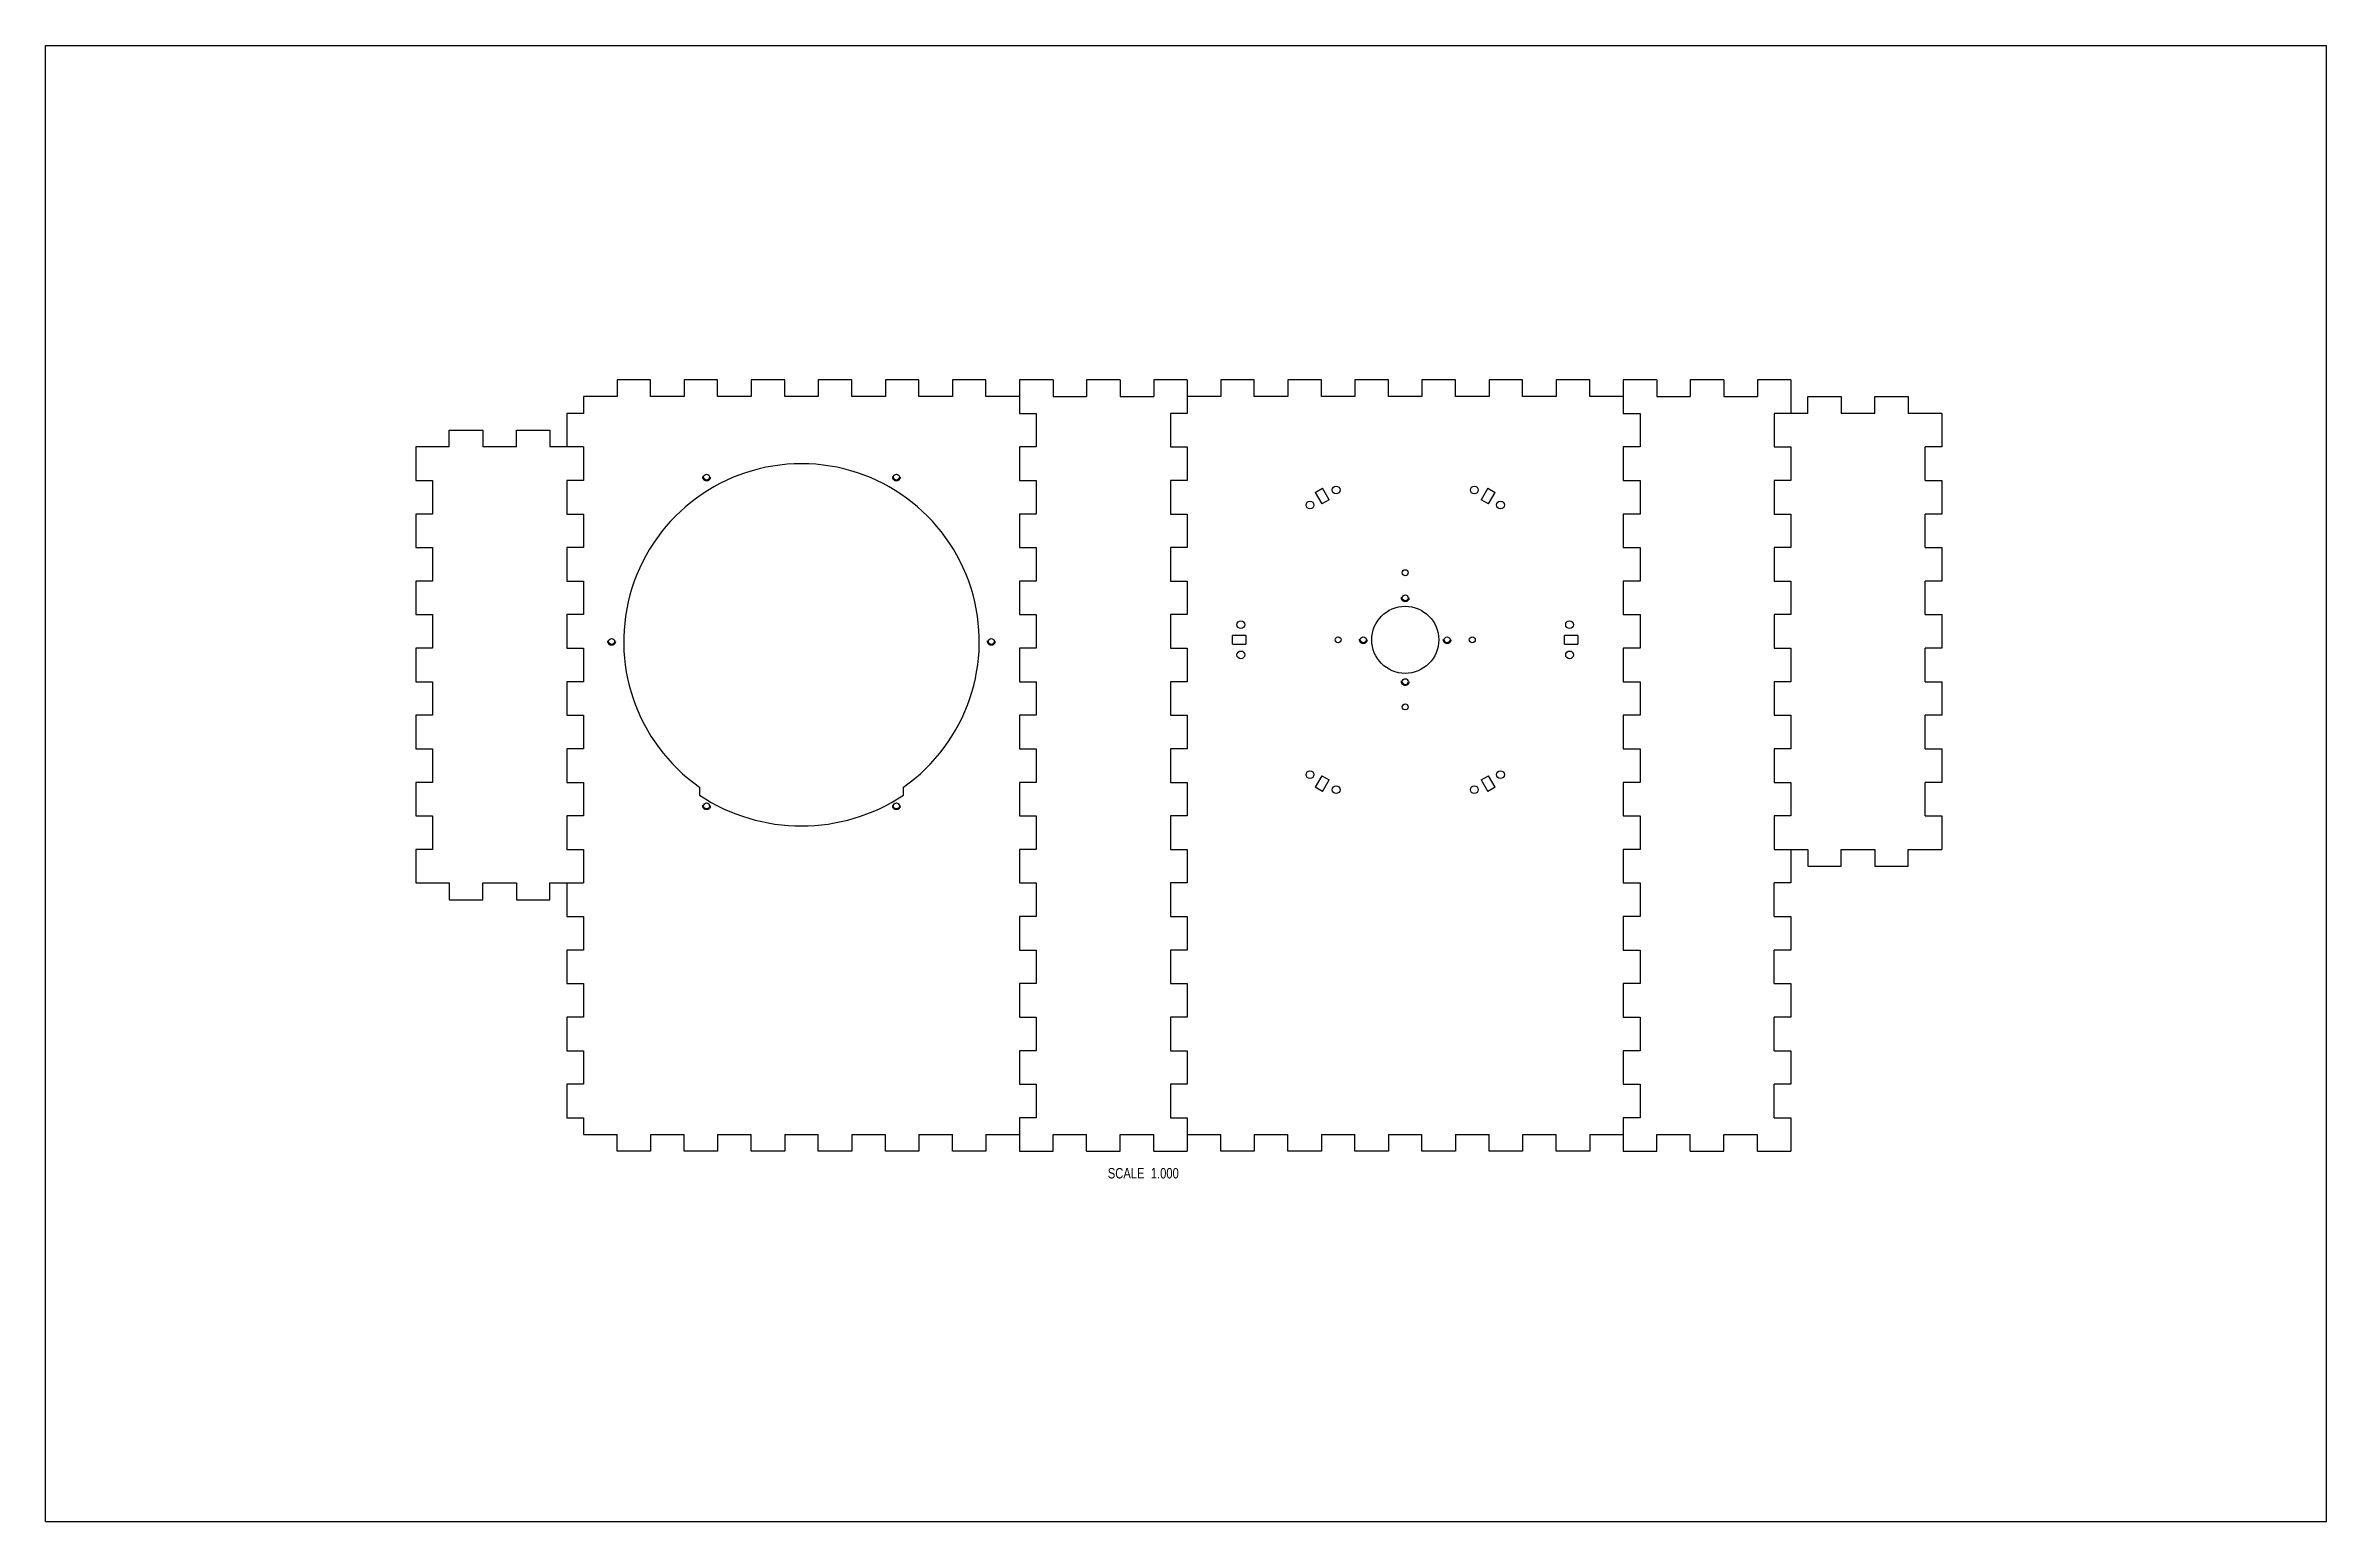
# Model space of a CAD drawing. Header units: inches. Extents: x 0 to 34, y 0 to 22.
import ezdxf

# ---------------------------------------------------------------- set-up
doc = ezdxf.new("R2010")
doc.units = ezdxf.units.IN
doc.header["$LTSCALE"] = 1.87
doc.header["$MEASUREMENT"] = 0
doc.linetypes.add('HIDDEN', pattern=[0.2, 0.1, -0.1])
doc.layers.get('0').update_dxf_attribs({"linetype": 'CONTINUOUS'})
doc.layers.add('02___PRT_ALL_AXES', color=7, linetype='CONTINUOUS')
doc.layers.add('DEFAULT_2', color=8, linetype='HIDDEN')
doc.styles.get("Standard").update_dxf_attribs({"font": 'txt', "width": 0.8})

msp = doc.modelspace()

# ---------------------------------------------------------------- linework, layer by layer
at = {"color": 7, "linetype": 'Continuous'}
for p, q in [((0, 0), (0, 22)), ((0, 22), (34, 22)), ((34, 0), (34, 22)), ((8.518, 17.017), (8.518, 16.767)), ((9.018, 17.017), (8.518, 17.017)), ((9.018, 16.767), (9.018, 17.017)), ((9.518, 17.017), (9.518, 16.767)), ((10.018, 17.017), (9.518, 17.017)), ((10.018, 16.767), (10.018, 17.017)), ((10.518, 17.017), (10.518, 16.767)), ((11.018, 17.017), (10.518, 17.017)), ((11.018, 16.767), (11.018, 17.017)), ((11.518, 17.017), (11.518, 16.767)), ((12.018, 17.017), (11.518, 17.017)), ((12.018, 16.767), (12.018, 17.017)), ((12.518, 17.017), (12.518, 16.767)), ((13.018, 17.017), (12.518, 17.017)), ((13.018, 16.767), (13.018, 17.017)), ((13.518, 17.017), (13.518, 16.767)), ((14.018, 17.017), (13.518, 17.017)), ((14.018, 16.767), (14.018, 17.017)), ((14.518, 17.017), (14.518, 16.517)), ((15.018, 17.017), (14.518, 17.017)), ((15.018, 17.017), (15.018, 16.767)), ((15.518, 17.017), (15.518, 16.767)), ((16.018, 17.017), (15.518, 17.017)), ((16.018, 17.017), (16.018, 16.767)), ((16.518, 17.017), (16.518, 16.767)), ((17.018, 17.017), (16.518, 17.017)), ((17.018, 17.017), (17.018, 16.517)), ((17.518, 17.017), (17.518, 16.767)), ((18.018, 17.017), (17.518, 17.017)), ((18.018, 16.767), (18.018, 17.017)), ((18.518, 17.017), (18.518, 16.767)), ((19.018, 17.017), (18.518, 17.017)), ((19.018, 16.767), (19.018, 17.017)), ((19.518, 17.017), (19.518, 16.767)), ((20.018, 17.017), (19.518, 17.017)), ((20.018, 16.767), (20.018, 17.017)), ((20.518, 17.017), (20.518, 16.767)), ((21.018, 17.017), (20.518, 17.017)), ((21.018, 16.767), (21.018, 17.017)), ((21.518, 17.017), (21.518, 16.767)), ((22.018, 17.017), (21.518, 17.017)), ((22.018, 16.767), (22.018, 17.017)), ((22.518, 17.017), (22.518, 16.767)), ((23.018, 17.017), (22.518, 17.017)), ((23.018, 16.767), (23.018, 17.017)), ((24.018, 17.017), (23.518, 17.017)), ((23.518, 17.017), (23.518, 16.517)), ((24.018, 17.017), (24.018, 16.767)), ((25.018, 17.017), (24.518, 17.017)), ((24.518, 17.017), (24.518, 16.767)), ((25.018, 17.017), (25.018, 16.767)), ((26.018, 17.017), (25.518, 17.017)), ((25.518, 17.017), (25.518, 16.767)), ((26.018, 17.017), (26.018, 16.517)), ((8.018, 16.767), (8.018, 16.517)), ((8.518, 16.767), (8.018, 16.767)), ((9.518, 16.767), (9.018, 16.767)), ((10.518, 16.767), (10.018, 16.767)), ((11.518, 16.767), (11.018, 16.767)), ((12.518, 16.767), (12.018, 16.767)), ((13.518, 16.767), (13.018, 16.767)), ((14.518, 16.767), (14.018, 16.767)), ((15.018, 16.767), (15.518, 16.767)), ((16.018, 16.767), (16.518, 16.767)), ((17.518, 16.767), (17.018, 16.767)), ((18.518, 16.767), (18.018, 16.767)), ((19.518, 16.767), (19.018, 16.767)), ((20.518, 16.767), (20.018, 16.767)), ((21.518, 16.767), (21.018, 16.767)), ((22.518, 16.767), (22.018, 16.767)), ((23.518, 16.767), (23.018, 16.767)), ((24.018, 16.767), (24.518, 16.767)), ((25.018, 16.767), (25.518, 16.767)), ((26.268, 16.767), (26.768, 16.767)), ((26.268, 16.517), (26.268, 16.767)), ((26.768, 16.767), (26.768, 16.517)), ((27.268, 16.767), (27.768, 16.767)), ((27.268, 16.517), (27.268, 16.767)), ((27.768, 16.767), (27.768, 16.517)), ((7.768, 16.517), (7.768, 16.017)), ((8.018, 16.517), (7.768, 16.517)), ((14.518, 16.517), (14.768, 16.517)), ((14.768, 16.517), (14.768, 16.017)), ((16.768, 16.517), (16.768, 16.017)), ((17.018, 16.517), (16.768, 16.517)), ((23.518, 16.517), (23.768, 16.517)), ((23.768, 16.517), (23.768, 16.017)), ((26.268, 16.517), (25.768, 16.517)), ((25.768, 16.517), (25.768, 16.017)), ((27.268, 16.517), (26.768, 16.517)), ((28.268, 16.517), (27.768, 16.517)), ((28.268, 16.517), (28.268, 16.017)), ((5.518, 16.017), (5.518, 15.517)), ((6.018, 16.017), (5.518, 16.017)), ((6.018, 16.017), (6.018, 16.267)), ((6.018, 16.267), (6.518, 16.267)), ((6.518, 16.267), (6.518, 16.017)), ((7.018, 16.017), (6.518, 16.017)), ((7.018, 16.017), (7.018, 16.267)), ((7.018, 16.267), (7.518, 16.267)), ((7.518, 16.267), (7.518, 16.017)), ((8.018, 16.017), (7.518, 16.017)), ((8.018, 16.017), (8.018, 15.517)), ((14.518, 16.017), (14.518, 15.517)), ((14.768, 16.017), (14.518, 16.017)), ((16.768, 16.017), (17.018, 16.017)), ((17.018, 16.017), (17.018, 15.517)), ((23.768, 16.017), (23.518, 16.017)), ((23.518, 16.017), (23.518, 15.517)), ((25.768, 16.017), (26.018, 16.017)), ((26.018, 16.017), (26.018, 15.517)), ((28.268, 16.017), (28.018, 16.017)), ((28.018, 15.517), (28.018, 16.017)), ((5.518, 15.517), (5.768, 15.517)), ((5.768, 15.517), (5.768, 15.017)), ((7.768, 15.517), (7.768, 15.017)), ((8.018, 15.517), (7.768, 15.517)), ((14.518, 15.517), (14.768, 15.517)), ((14.768, 15.517), (14.768, 15.017)), ((16.768, 15.517), (16.768, 15.017)), ((17.018, 15.517), (16.768, 15.517)), ((18.926, 15.34), (19.035, 15.403)), ((18.926, 15.34), (19.026, 15.167)), ((19.135, 15.23), (19.035, 15.403)), ((21.501, 15.403), (21.401, 15.23)), ((21.501, 15.403), (21.61, 15.34)), ((21.51, 15.167), (21.61, 15.34)), ((23.518, 15.517), (23.768, 15.517)), ((23.768, 15.517), (23.768, 15.017)), ((26.018, 15.517), (25.768, 15.517)), ((25.768, 15.517), (25.768, 15.017)), ((28.018, 15.517), (28.268, 15.517)), ((28.268, 15.517), (28.268, 15.017)), ((5.518, 15.017), (5.518, 14.517)), ((5.768, 15.017), (5.518, 15.017)), ((7.768, 15.017), (8.018, 15.017)), ((8.018, 15.017), (8.018, 14.517)), ((14.518, 15.017), (14.518, 14.517)), ((14.768, 15.017), (14.518, 15.017)), ((16.768, 15.017), (17.018, 15.017)), ((17.018, 15.017), (17.018, 14.517)), ((19.135, 15.23), (19.026, 15.167)), ((21.51, 15.167), (21.401, 15.23)), ((23.768, 15.017), (23.518, 15.017)), ((23.518, 15.017), (23.518, 14.517)), ((25.768, 15.017), (26.018, 15.017)), ((26.018, 15.017), (26.018, 14.517)), ((28.268, 15.017), (28.018, 15.017)), ((28.018, 14.517), (28.018, 15.017)), ((5.518, 14.517), (5.768, 14.517)), ((5.768, 14.517), (5.768, 14.017)), ((7.768, 14.517), (7.768, 14.017)), ((8.018, 14.517), (7.768, 14.517)), ((14.518, 14.517), (14.768, 14.517)), ((14.768, 14.517), (14.768, 14.017)), ((16.768, 14.517), (16.768, 14.017)), ((17.018, 14.517), (16.768, 14.517)), ((23.518, 14.517), (23.768, 14.517)), ((23.768, 14.517), (23.768, 14.017)), ((26.018, 14.517), (25.768, 14.517)), ((25.768, 14.517), (25.768, 14.017)), ((28.018, 14.517), (28.268, 14.517)), ((28.268, 14.517), (28.268, 14.017)), ((5.518, 14.017), (5.518, 13.517)), ((5.768, 14.017), (5.518, 14.017)), ((7.768, 14.017), (8.018, 14.017)), ((8.018, 14.017), (8.018, 13.517)), ((14.518, 14.017), (14.518, 13.517)), ((14.768, 14.017), (14.518, 14.017)), ((16.768, 14.017), (17.018, 14.017)), ((17.018, 14.017), (17.018, 13.517)), ((23.768, 14.017), (23.518, 14.017)), ((23.518, 14.017), (23.518, 13.517)), ((25.768, 14.017), (26.018, 14.017)), ((26.018, 14.017), (26.018, 13.517)), ((28.268, 14.017), (28.018, 14.017)), ((28.018, 13.517), (28.018, 14.017)), ((5.518, 13.517), (5.768, 13.517)), ((5.768, 13.517), (5.768, 13.017)), ((7.768, 13.517), (7.768, 13.017)), ((8.018, 13.517), (7.768, 13.517)), ((14.518, 13.517), (14.768, 13.517)), ((14.768, 13.517), (14.768, 13.017)), ((16.768, 13.517), (16.768, 13.017)), ((17.018, 13.517), (16.768, 13.517)), ((23.518, 13.517), (23.768, 13.517)), ((23.768, 13.517), (23.768, 13.017)), ((26.018, 13.517), (25.768, 13.517)), ((25.768, 13.517), (25.768, 13.017)), ((28.018, 13.517), (28.268, 13.517)), ((28.268, 13.517), (28.268, 13.017)), ((5.518, 13.017), (5.518, 12.517)), ((5.768, 13.017), (5.518, 13.017)), ((7.768, 13.017), (8.018, 13.017)), ((8.018, 13.017), (8.018, 12.517)), ((14.518, 13.017), (14.518, 12.517)), ((14.768, 13.017), (14.518, 13.017)), ((16.768, 13.017), (17.018, 13.017)), ((17.018, 13.017), (17.018, 12.517)), ((17.693, 13.079), (17.693, 13.205)), ((17.893, 13.205), (17.693, 13.205)), ((17.693, 13.079), (17.893, 13.079)), ((17.893, 13.205), (17.893, 13.079)), ((22.843, 13.205), (22.643, 13.205)), ((22.643, 13.079), (22.643, 13.205)), ((22.643, 13.079), (22.843, 13.079)), ((22.843, 13.205), (22.843, 13.079)), ((23.768, 13.017), (23.518, 13.017)), ((23.518, 13.017), (23.518, 12.517)), ((25.768, 13.017), (26.018, 13.017)), ((26.018, 13.017), (26.018, 12.517)), ((28.268, 13.017), (28.018, 13.017)), ((28.018, 12.517), (28.018, 13.017)), ((5.518, 12.517), (5.768, 12.517)), ((5.768, 12.517), (5.768, 12.017)), ((7.768, 12.517), (7.768, 12.017)), ((8.018, 12.517), (7.768, 12.517)), ((14.518, 12.517), (14.768, 12.517)), ((14.768, 12.517), (14.768, 12.017)), ((16.768, 12.517), (16.768, 12.017)), ((17.018, 12.517), (16.768, 12.517)), ((23.518, 12.517), (23.768, 12.517)), ((23.768, 12.517), (23.768, 12.017)), ((26.018, 12.517), (25.768, 12.517)), ((25.768, 12.517), (25.768, 12.017)), ((28.018, 12.517), (28.268, 12.517)), ((28.268, 12.517), (28.268, 12.017)), ((5.518, 12.017), (5.518, 11.517)), ((5.768, 12.017), (5.518, 12.017)), ((7.768, 12.017), (8.018, 12.017)), ((8.018, 12.017), (8.018, 11.517)), ((14.518, 12.017), (14.518, 11.517)), ((14.768, 12.017), (14.518, 12.017)), ((16.768, 12.017), (17.018, 12.017)), ((17.018, 12.017), (17.018, 11.517)), ((23.768, 12.017), (23.518, 12.017)), ((23.518, 12.017), (23.518, 11.517)), ((25.768, 12.017), (26.018, 12.017)), ((26.018, 12.017), (26.018, 11.517)), ((28.268, 12.017), (28.018, 12.017)), ((28.018, 11.517), (28.018, 12.017)), ((5.518, 11.517), (5.768, 11.517)), ((5.768, 11.517), (5.768, 11.017)), ((7.768, 11.517), (7.768, 11.017)), ((8.018, 11.517), (7.768, 11.517)), ((14.518, 11.517), (14.768, 11.517)), ((14.768, 11.517), (14.768, 11.017)), ((16.768, 11.517), (16.768, 11.017)), ((17.018, 11.517), (16.768, 11.517)), ((23.518, 11.517), (23.768, 11.517)), ((23.768, 11.517), (23.768, 11.017)), ((26.018, 11.517), (25.768, 11.517)), ((25.768, 11.517), (25.768, 11.017)), ((28.018, 11.517), (28.268, 11.517)), ((28.268, 11.517), (28.268, 11.017)), ((5.518, 11.017), (5.518, 10.517)), ((5.768, 11.017), (5.518, 11.017)), ((7.768, 11.017), (8.018, 11.017)), ((8.018, 11.017), (8.018, 10.517)), ((9.748, 10.946), (9.748, 10.825)), ((12.788, 10.825), (12.788, 10.946)), ((14.518, 11.017), (14.518, 10.517)), ((14.768, 11.017), (14.518, 11.017)), ((16.768, 11.017), (17.018, 11.017)), ((17.018, 11.017), (17.018, 10.517)), ((19.026, 11.116), (18.926, 10.943)), ((19.035, 10.88), (18.926, 10.943)), ((19.026, 11.116), (19.135, 11.053)), ((19.035, 10.88), (19.135, 11.053)), ((21.401, 11.053), (21.51, 11.116)), ((21.401, 11.053), (21.501, 10.88)), ((21.61, 10.943), (21.501, 10.88)), ((21.61, 10.943), (21.51, 11.116)), ((23.768, 11.017), (23.518, 11.017)), ((23.518, 11.017), (23.518, 10.517)), ((25.768, 11.017), (26.018, 11.017)), ((26.018, 11.017), (26.018, 10.517)), ((28.268, 11.017), (28.018, 11.017)), ((28.018, 10.517), (28.018, 11.017)), ((5.518, 10.517), (5.768, 10.517)), ((5.768, 10.517), (5.768, 10.017)), ((7.768, 10.517), (7.768, 10.017)), ((8.018, 10.517), (7.768, 10.517)), ((14.518, 10.517), (14.768, 10.517)), ((14.768, 10.517), (14.768, 10.017)), ((17.018, 10.517), (16.768, 10.517)), ((16.768, 10.517), (16.768, 10.017)), ((23.518, 10.517), (23.768, 10.517)), ((23.768, 10.517), (23.768, 10.017)), ((26.018, 10.517), (25.768, 10.517)), ((25.768, 10.517), (25.768, 10.017)), ((28.018, 10.517), (28.268, 10.517)), ((28.268, 10.517), (28.268, 10.017)), ((5.518, 10.017), (5.518, 9.517)), ((5.768, 10.017), (5.518, 10.017)), ((7.768, 10.017), (8.018, 10.017)), ((8.018, 10.017), (8.018, 9.517)), ((14.518, 10.017), (14.518, 9.517)), ((14.768, 10.017), (14.518, 10.017)), ((16.768, 10.017), (17.018, 10.017)), ((17.018, 10.017), (17.018, 9.517)), ((23.768, 10.017), (23.518, 10.017)), ((23.518, 10.017), (23.518, 9.517)), ((25.768, 10.017), (26.268, 10.017)), ((26.018, 10.017), (26.018, 9.517)), ((26.268, 10.017), (26.268, 9.767)), ((26.768, 10.017), (27.268, 10.017)), ((26.768, 9.767), (26.768, 10.017)), ((27.268, 10.017), (27.268, 9.767)), ((27.768, 10.017), (28.268, 10.017)), ((27.768, 9.767), (27.768, 10.017)), ((26.268, 9.767), (26.768, 9.767)), ((27.268, 9.767), (27.768, 9.767)), ((5.518, 9.517), (6.018, 9.517)), ((6.018, 9.517), (6.018, 9.267)), ((6.018, 9.267), (6.518, 9.267)), ((6.518, 9.267), (6.518, 9.517)), ((6.518, 9.517), (7.018, 9.517)), ((7.018, 9.517), (7.018, 9.267)), ((7.018, 9.267), (7.518, 9.267)), ((7.518, 9.267), (7.518, 9.517)), ((7.518, 9.517), (8.018, 9.517)), ((7.768, 9.517), (7.768, 9.017)), ((14.518, 9.517), (14.768, 9.517)), ((14.768, 9.517), (14.768, 9.017)), ((17.018, 9.517), (16.768, 9.517)), ((16.768, 9.517), (16.768, 9.017)), ((23.518, 9.517), (23.768, 9.517)), ((23.768, 9.517), (23.768, 9.017)), ((26.018, 9.517), (25.768, 9.517)), ((25.768, 9.017), (25.768, 9.517)), ((7.768, 9.017), (8.018, 9.017)), ((8.018, 9.017), (8.018, 8.517)), ((14.518, 9.017), (14.518, 8.517)), ((14.768, 9.017), (14.518, 9.017)), ((16.768, 9.017), (17.018, 9.017)), ((17.018, 9.017), (17.018, 8.517)), ((23.768, 9.017), (23.518, 9.017)), ((23.518, 9.017), (23.518, 8.517)), ((25.768, 9.017), (26.018, 9.017)), ((26.018, 9.017), (26.018, 8.517)), ((7.768, 8.517), (7.768, 8.017)), ((8.018, 8.517), (7.768, 8.517)), ((14.518, 8.517), (14.768, 8.517)), ((14.768, 8.517), (14.768, 8.017)), ((17.018, 8.517), (16.768, 8.517)), ((16.768, 8.517), (16.768, 8.017)), ((23.518, 8.517), (23.768, 8.517)), ((23.768, 8.517), (23.768, 8.017)), ((26.018, 8.517), (25.768, 8.517)), ((25.768, 8.017), (25.768, 8.517)), ((7.768, 8.017), (8.018, 8.017)), ((8.018, 8.017), (8.018, 7.517)), ((14.768, 8.017), (14.518, 8.017)), ((14.518, 8.017), (14.518, 7.517)), ((16.768, 8.017), (17.018, 8.017)), ((17.018, 8.017), (17.018, 7.517)), ((23.768, 8.017), (23.518, 8.017)), ((23.518, 8.017), (23.518, 7.517)), ((25.768, 8.017), (26.018, 8.017)), ((26.018, 8.017), (26.018, 7.517)), ((7.768, 7.517), (7.768, 7.017)), ((8.018, 7.517), (7.768, 7.517)), ((14.518, 7.517), (14.768, 7.517)), ((14.768, 7.517), (14.768, 7.017)), ((17.018, 7.517), (16.768, 7.517)), ((16.768, 7.517), (16.768, 7.017)), ((23.518, 7.517), (23.768, 7.517)), ((23.768, 7.517), (23.768, 7.017)), ((26.018, 7.517), (25.768, 7.517)), ((25.768, 7.017), (25.768, 7.517)), ((7.768, 7.017), (8.018, 7.017)), ((8.018, 7.017), (8.018, 6.517)), ((14.768, 7.017), (14.518, 7.017)), ((14.518, 7.017), (14.518, 6.517)), ((16.768, 7.017), (17.018, 7.017)), ((17.018, 7.017), (17.018, 6.517)), ((23.768, 7.017), (23.518, 7.017)), ((23.518, 7.017), (23.518, 6.517)), ((25.768, 7.017), (26.018, 7.017)), ((26.018, 7.017), (26.018, 6.517)), ((7.768, 6.517), (7.768, 6.017)), ((8.018, 6.517), (7.768, 6.517)), ((14.518, 6.517), (14.768, 6.517)), ((14.768, 6.517), (14.768, 6.017)), ((17.018, 6.517), (16.768, 6.517)), ((16.768, 6.517), (16.768, 6.017)), ((23.518, 6.517), (23.768, 6.517)), ((23.768, 6.517), (23.768, 6.017)), ((26.018, 6.517), (25.768, 6.517)), ((25.768, 6.017), (25.768, 6.517)), ((7.768, 6.017), (8.018, 6.017)), ((8.018, 6.017), (8.018, 5.767)), ((14.768, 6.017), (14.518, 6.017)), ((14.518, 6.017), (14.518, 5.517)), ((16.768, 6.017), (17.018, 6.017)), ((17.018, 6.017), (17.018, 5.517)), ((23.768, 6.017), (23.518, 6.017)), ((23.518, 6.017), (23.518, 5.517)), ((25.768, 6.017), (26.018, 6.017)), ((26.018, 6.017), (26.018, 5.517)), ((8.018, 5.767), (8.518, 5.767)), ((8.518, 5.517), (8.518, 5.767)), ((9.018, 5.517), (8.518, 5.517)), ((9.018, 5.767), (9.018, 5.517)), ((9.018, 5.767), (9.518, 5.767)), ((9.518, 5.517), (9.518, 5.767)), ((10.018, 5.517), (9.518, 5.517)), ((10.018, 5.767), (10.018, 5.517)), ((10.018, 5.767), (10.518, 5.767)), ((10.518, 5.517), (10.518, 5.767)), ((11.018, 5.517), (10.518, 5.517)), ((11.018, 5.767), (11.018, 5.517)), ((11.018, 5.767), (11.518, 5.767)), ((11.518, 5.517), (11.518, 5.767)), ((12.018, 5.517), (11.518, 5.517)), ((12.018, 5.767), (12.518, 5.767)), ((12.018, 5.767), (12.018, 5.517)), ((12.518, 5.517), (12.518, 5.767)), ((13.018, 5.517), (12.518, 5.517)), ((13.018, 5.767), (13.518, 5.767)), ((13.018, 5.767), (13.018, 5.517)), ((13.518, 5.517), (13.518, 5.767)), ((14.018, 5.517), (13.518, 5.517)), ((14.018, 5.767), (14.518, 5.767)), ((14.018, 5.767), (14.018, 5.517)), ((14.518, 5.517), (15.018, 5.517)), ((15.018, 5.767), (15.518, 5.767)), ((15.018, 5.517), (15.018, 5.767)), ((15.518, 5.517), (15.518, 5.767)), ((15.518, 5.517), (16.018, 5.517)), ((16.018, 5.767), (16.518, 5.767)), ((16.018, 5.517), (16.018, 5.767)), ((16.518, 5.517), (16.518, 5.767)), ((16.518, 5.517), (17.018, 5.517)), ((17.018, 5.767), (17.518, 5.767)), ((17.518, 5.517), (17.518, 5.767)), ((18.018, 5.517), (17.518, 5.517)), ((18.018, 5.767), (18.518, 5.767)), ((18.018, 5.767), (18.018, 5.517)), ((18.518, 5.517), (18.518, 5.767)), ((19.018, 5.517), (18.518, 5.517)), ((19.018, 5.767), (19.518, 5.767)), ((19.018, 5.767), (19.018, 5.517)), ((19.518, 5.517), (19.518, 5.767)), ((20.018, 5.517), (19.518, 5.517)), ((20.018, 5.767), (20.518, 5.767)), ((20.018, 5.767), (20.018, 5.517)), ((20.518, 5.517), (20.518, 5.767)), ((21.018, 5.517), (20.518, 5.517)), ((21.018, 5.767), (21.518, 5.767)), ((21.018, 5.767), (21.018, 5.517)), ((21.518, 5.517), (21.518, 5.767)), ((22.018, 5.517), (21.518, 5.517)), ((22.018, 5.767), (22.518, 5.767)), ((22.018, 5.767), (22.018, 5.517)), ((22.518, 5.517), (22.518, 5.767)), ((23.018, 5.517), (22.518, 5.517)), ((23.018, 5.767), (23.518, 5.767)), ((23.018, 5.767), (23.018, 5.517)), ((23.518, 5.517), (24.018, 5.517)), ((24.018, 5.767), (24.518, 5.767)), ((24.018, 5.517), (24.018, 5.767)), ((24.518, 5.517), (24.518, 5.767)), ((24.518, 5.517), (25.018, 5.517)), ((25.018, 5.767), (25.518, 5.767)), ((25.018, 5.517), (25.018, 5.767)), ((25.518, 5.517), (25.518, 5.767)), ((25.518, 5.517), (26.018, 5.517)), ((0, 0), (34, 0))]:
    msp.add_line(p, q, dxfattribs=at)
msp.add_circle((20.268, 13.142), 0.5, dxfattribs=at)
for radius, start, end in [(2.65, 305, 235), (2.75, 236.4462, 303.5538)]:
    msp.add_arc((11.268, 13.117), radius, start, end, dxfattribs=at)
at = {"layer": '02___PRT_ALL_AXES', "color": 7, "linetype": 'Continuous'}
for centre, radius in [((9.853, 15.567), 0.0445), ((12.683, 15.567), 0.0445), ((19.238, 15.376), 0.058), ((21.298, 15.376), 0.058), ((18.848, 15.151), 0.058), ((21.688, 15.151), 0.058), ((20.268, 14.142), 0.0445), ((20.268, 13.767), 0.0445), ((17.818, 13.367), 0.058), ((22.718, 13.367), 0.058), ((8.438, 13.117), 0.0445), ((14.098, 13.117), 0.0445), ((17.818, 12.917), 0.058), ((19.268, 13.142), 0.0445), ((19.643, 13.142), 0.0445), ((20.893, 13.142), 0.0445), ((21.268, 13.142), 0.0445), ((22.718, 12.917), 0.058), ((20.268, 12.517), 0.0445), ((20.268, 12.142), 0.0445), ((18.848, 11.132), 0.058), ((19.238, 10.907), 0.058), ((21.298, 10.907), 0.058), ((21.688, 11.132), 0.058), ((9.853, 10.666), 0.0445), ((12.683, 10.666), 0.0445)]:
    msp.add_circle(centre, radius, dxfattribs=at)
at = {"layer": 'DEFAULT_2', "color": 8, "linetype": 'HIDDEN'}
for centre in [(9.853, 15.567), (12.683, 15.567), (20.268, 13.767), (8.438, 13.117), (14.098, 13.117), (19.643, 13.142), (20.893, 13.142), (20.268, 12.517), (9.853, 10.666), (12.683, 10.666)]:
    msp.add_circle(centre, 0.056, dxfattribs=at)

# ---------------------------------------------------------------- texts
at = {"color": 2, "linetype": 'Continuous', "insert": (16.893, 5.268), "char_height": 0.15625, "width": 1.5, "attachment_point": 3, "line_spacing_factor": 0.9}
msp.add_mtext('SCALE  1.000', dxfattribs=at)

doc.saveas('drawing.dxf')
